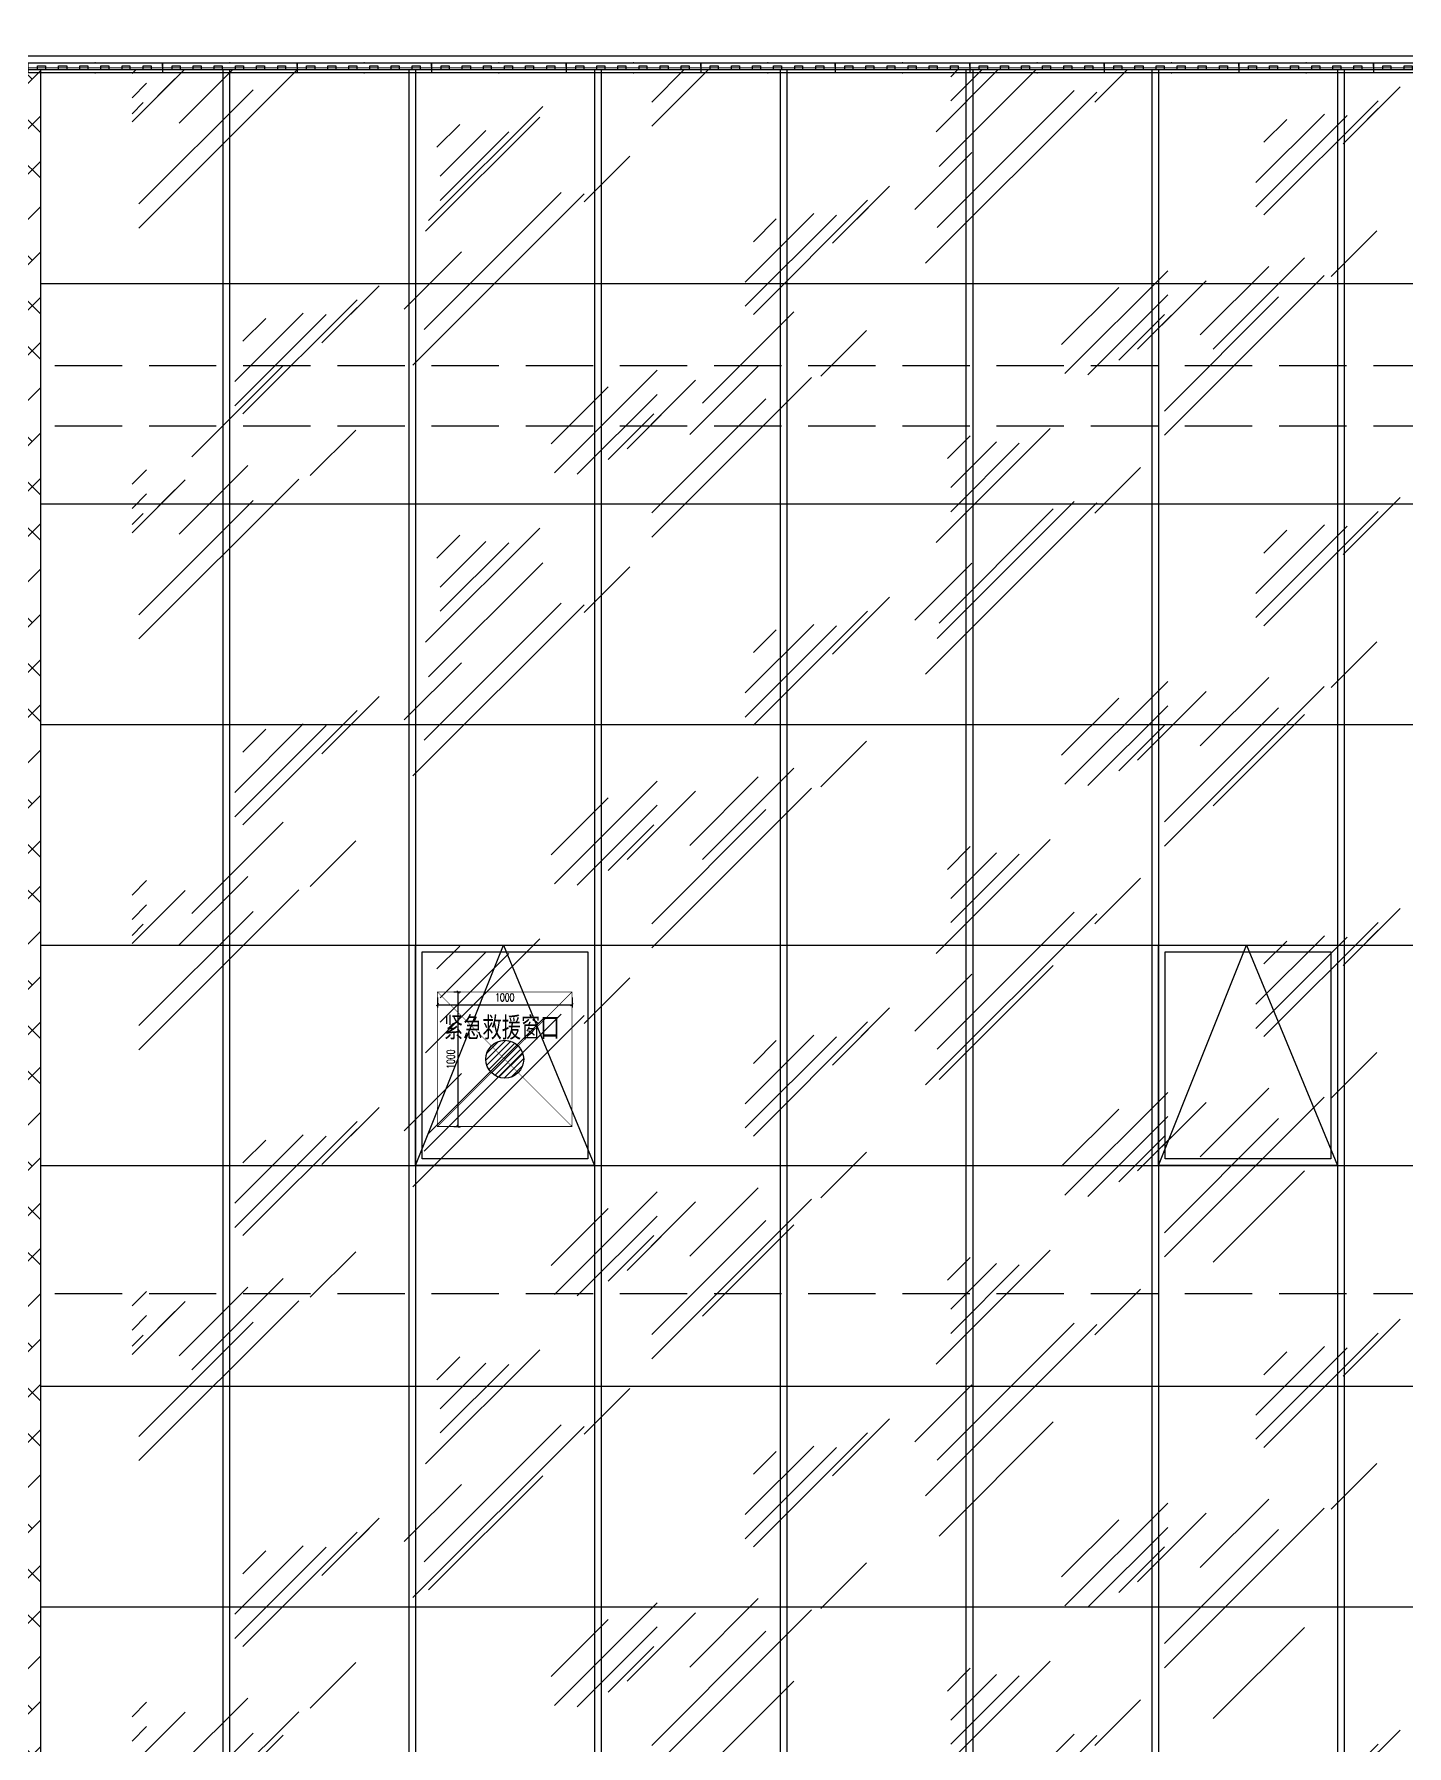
# Model space of a CAD drawing. Extents: x -2377130 to 293730, y -2 to 754590.
# Drawn here: x -404547 to -394345, y 523224 to 535950 of the extents above; entities that cross this region are included whole.
import ezdxf
from ezdxf.enums import TextEntityAlignment as Align

# ---------------------------------------------------------------- set-up
doc = ezdxf.new("R2010")
doc.units = 0
doc.header["$LTSCALE"] = 1000
doc.header["$MEASUREMENT"] = 0
for name, pattern in [('__DASH', [0.35, 0.25, -0.1]), ('DASH', [0.35, 0.25, -0.1]), ('DOTE', [2.42, 2, -0.2, 0.02, -0.2])]:
    doc.linetypes.add(name, pattern=pattern)
doc.layers.get('Defpoints').update_dxf_attribs({"color": 210})
for name, color, linetype in [('A-AXIS-DOTE', 14, 'DOTE'), ('A-HATCH-2', 251, 'Continuous'), ('A-LIN-V', 9, 'Continuous'), ('A-WINDOW', 140, 'Continuous'), ('DIM-照明', 3, 'Continuous'), ('EQUIP-照明', 3, 'Continuous')]:
    doc.layers.add(name, color=color, linetype=linetype)
doc.layers.add('A-WALL-HATCH', color=8, linetype='Continuous', lineweight=13)
doc.layers.add('A-加建区域', color=47, linetype='Continuous', plot=False)
doc.styles.add('_TCH_DIM_T3', font='SIMPLEX', dxfattribs={"width": 0.705882, "bigfont": 'GBCBIG'})
doc.styles.add('_TEL_DIM', font='SIMPLEX', dxfattribs={"width": 0.8, "height": 3.5, "bigfont": 'HZTXT'})
doc.styles.add('STYLE1', font='')
doc.styles.get('STYLE1').set_extended_font_data('SimSun')
doc.dimstyles.new('_TCH_ARCH&&20', dxfattribs={"dimtxt": 59.5, "dimasz": 20, "dimexe": 20, "dimexo": 20, "dimgap": 25.25, "dimtad": 1, "dimdec": 0, "dimzin": 0, "dimdsep": 46, "dimtxsty": '_TCH_DIM_T3', "dimblk": 'ARCHTICK', "dimcen": 0.09, "dimclrt": 7, "dimazin": 2, "dimtfac": 1, "dimtdec": 0, "dimtix": 1, "dimtmove": 2, "dimatfit": 3, "dimfxl": 0, "dimtolj": 1, "dimtzin": 0, "dimarcsym": 0})

# ---------------------------------------------------------------- blocks, each defined once
blk = doc.blocks.new('_ArchTick')
at = {"color": 0, "linetype": 'ByBlock', "const_width": 0.4}
blk.add_lwpolyline([(-0.5, -0.5), (0.5, 0.5)], dxfattribs=at)
blk = doc.blocks.new('*D1159')
at = {"layer": 'A-加建区域', "color": 0, "lineweight": -2}
for p, q in [((-401550, 528787), (-401550, 528714)), ((-400550, 528787), (-400550, 528714)), ((-401550, 528734), (-400550, 528734))]:
    blk.add_line(p, q, dxfattribs=at)
at = {"layer": 'Defpoints', "color": 0}
for p in [(-401550, 528807), (-400550, 528807), (-400550, 528734)]:
    blk.add_point(p, dxfattribs=at)
at = {"layer": 'A-加建区域', "color": 0, "lineweight": -2, "xscale": 20, "yscale": 20, "zscale": 20, "rotation": 180}
blk.add_blockref('_ArchTick', (-401550, 528734), dxfattribs=at)
at = {"layer": 'A-加建区域', "color": 0, "lineweight": -2, "xscale": 20, "yscale": 20, "zscale": 20}
blk.add_blockref('_ArchTick', (-400550, 528734), dxfattribs=at)
at = {"layer": 'A-加建区域', "color": 7, "insert": (-401050, 528789), "char_height": 59.5, "attachment_point": 5, "style": '_TCH_DIM_T3'}
blk.add_mtext('\\A1;1000', dxfattribs=at)
blk = doc.blocks.new('*D1160')
at = {"layer": 'A-加建区域', "color": 0, "lineweight": -2}
for p, q in [((-401429, 528829), (-401377, 528829)), ((-401397, 527829), (-401397, 528829)), ((-401429, 527829), (-401377, 527829))]:
    blk.add_line(p, q, dxfattribs=at)
at = {"layer": 'Defpoints', "color": 0}
for p in [(-401449, 528829), (-401397, 528829), (-401449, 527829)]:
    blk.add_point(p, dxfattribs=at)
at = {"layer": 'A-加建区域', "color": 0, "lineweight": -2, "xscale": 20, "yscale": 20, "zscale": 20}
for p, rotation in [((-401397, 528829), 90), ((-401397, 527829), 270)]:
    blk.add_blockref('_ArchTick', p, dxfattribs=dict(at, rotation=rotation))
at = {"layer": 'A-加建区域', "color": 7, "insert": (-401452, 528329), "char_height": 59.5, "attachment_point": 5, "rotation": 90, "style": '_TCH_DIM_T3'}
blk.add_mtext('\\A1;1000', dxfattribs=at)
blk = doc.blocks.new('12ZA')
at = {"color": 3}
for p, q in [((11454727, 202786), (11455727, 202786)), ((11454727, 202712), (11454727, 202786)), ((11454727, 202712), (11454727, 202737)), ((11454812, 202763), (11454871, 202763)), ((11454812, 202734), (11454812, 202763)), ((11454871, 202734), (11454812, 202734)), ((11454871, 202763), (11454871, 202734)), ((11454969, 202763), (11455028, 202763)), ((11454969, 202734), (11454969, 202763)), ((11455028, 202734), (11454969, 202734)), ((11455028, 202763), (11455028, 202734)), ((11455126, 202763), (11455185, 202763)), ((11455126, 202734), (11455126, 202763)), ((11455185, 202734), (11455126, 202734)), ((11455185, 202763), (11455185, 202734)), ((11455283, 202763), (11455342, 202763)), ((11455283, 202734), (11455283, 202763)), ((11455342, 202734), (11455283, 202734)), ((11455342, 202763), (11455342, 202734)), ((11455439, 202763), (11455499, 202763)), ((11455439, 202734), (11455439, 202763)), ((11455499, 202734), (11455439, 202734)), ((11455499, 202763), (11455499, 202734)), ((11455596, 202763), (11455656, 202763)), ((11455596, 202734), (11455596, 202763)), ((11455656, 202734), (11455596, 202734)), ((11455656, 202763), (11455656, 202734)), ((11455727, 202712), (11455727, 202786)), ((11455727, 202737), (11455727, 202712)), ((11455727, 202712), (11454727, 202712))]:
    blk.add_line(p, q, dxfattribs=at)
for p in [(11454727, 202749), (11454727, 202749), (11454727, 202749), (11455227, 202786), (11455227, 202786), (11455227, 202786), (11455727, 202749), (11455727, 202749), (11455727, 202749), (11455727, 202749), (11455727, 202749), (11455227, 202712), (11455227, 202712), (11455227, 202712)]:
    blk.add_point(p, dxfattribs=at)
at = {"color": 3, "style": '_TEL_DIM', "flags": 1}
for tag in ['REMARK', 'A']:
    blk.add_attdef(tag, text='', height=0.01, dxfattribs=at).set_placement((11455227, 202712), align=Align.MIDDLE_CENTER)
blk = doc.blocks.new('$equip_U$00000141(SEELE-PC)')
at = {"color": 8}
for p in [(-1, 0), (0, 0.074), (0, -0.074), (1, -0.024)]:
    blk.add_point(p, dxfattribs=at)
at = {"color": 8, "xscale": 0.002, "yscale": 0.002, "zscale": 0.002}
blk.add_blockref('12ZA', (-22910.454, -405.497), dxfattribs=at)
at = {"color": 7, "style": '_TEL_DIM', "flags": 1}
for tag in ['A', 'REMARK']:
    blk.add_attdef(tag, text='', height=0.00002, dxfattribs=at).set_placement((0, 0), align=Align.MIDDLE_CENTER)
blk = doc.blocks.new('$equip_U$00000080(LAPTOP-0UNQ9FSO)')
at = {"color": 4}
blk.add_blockref('$equip_U$00000141(SEELE-PC)', (1, 0.074), dxfattribs=at)
at = {"color": 7, "style": '_TEL_DIM', "flags": 1}
for tag in ['A', 'REMARK']:
    blk.add_attdef(tag, text='', height=0.00002, dxfattribs=at).set_placement((0, 0), align=Align.MIDDLE_CENTER)

msp = doc.modelspace()

# ---------------------------------------------------------------- hatches: boundary and pattern name
at = {"layer": 'A-HATCH-2'}
h = msp.add_hatch(dxfattribs=at)
h.set_pattern_fill('ANSI38', color=8, scale=150)
h.set_pattern_definition([(45, (39792.3, -1e-09), (-168.3798, 168.3798), []), (135, (39792.3, -1e-09), (-505.13941, 168.3798), [595.3125, -357.1875])])
h.paths.add_polyline_path([(-404750.8, 516937.5), (-404500.8, 516937.5), (-404500.8, 535687.5), (-404750.8, 535687.5)])
at = {"layer": 'A-加建区域'}
h = msp.add_hatch(dxfattribs=at)
h.set_pattern_fill('ANSI31', color=8, scale=20)
h.set_pattern_definition([(45, (-1813867.735, -1074018.136), (-22.4506403, 22.4506403), [])])
edge = h.paths.add_edge_path()
edge.add_arc((-401050, 528328.7), 140.7, 0, 360)

# ---------------------------------------------------------------- linework, layer by layer
at = {"layer": 'A-AXIS-DOTE', "color": 8, "linetype": '__DASH', "ltscale": 2}
for p, q in [((-465993.9, 535737.5), (-377296.1, 535737.5)), ((-465993.9, 533487.5), (-377296.1, 533487.5)), ((-465993.9, 533037.5), (-377296.1, 533037.5))]:
    msp.add_line(p, q, dxfattribs=at)
at = {"layer": 'A-HATCH-2', "color": 8}
for p, q in [((-404500.8, 534097.5), (-385170, 534097.5)), ((-404500.8, 532457.5), (-385170, 532457.5)), ((-404500.8, 530817.5), (-385170, 530817.5)), ((-404500.8, 529177.5), (-385170, 529177.5)), ((-404500.8, 527537.5), (-385170, 527537.5)), ((-404500.8, 525897.5), (-385170, 525897.5)), ((-404500.8, 524257.5), (-385170, 524257.5))]:
    msp.add_line(p, q, dxfattribs=at)
at = {"layer": 'A-LIN-V', "color": 8}
for p, q in [((-457670, 535737.5), (-384470.1, 535737.5)), ((-457670, 535687.5), (-384470.1, 535687.5)), ((-404500.8, 535687.5), (-404500.8, 517237.5))]:
    msp.add_line(p, q, dxfattribs=at)
at = {"layer": 'A-WALL-HATCH', "color": 8, "linetype": 'Continuous'}
for p, q in [((-403820, 535658.3), (-403790.9, 535687.5)), ((-403820, 535298.3), (-403430.9, 535687.5)), ((-403769.6, 534508.7), (-402590.9, 535687.5)), ((-403470, 535288.3), (-403070.9, 535687.5)), ((-399957.9, 535445.7), (-399716.2, 535687.5)), ((-399957.9, 535265.7), (-399536.2, 535687.5)), ((-397844.2, 535224.7), (-397381.5, 535687.5)), ((-397821.9, 534965.9), (-397100.3, 535687.5)), ((-397734.5, 535454.4), (-397501.5, 535687.5)), ((-397734.5, 535634.4), (-397681.5, 535687.5)), ((-396664.5, 535444.4), (-396421.5, 535687.5)), ((-403820, 535478.3), (-403711.8, 535586.6)), ((-403769.6, 534688.7), (-402921.1, 535537.2)), ((-403755.7, 535362.6), (-403501.2, 535617.2)), ((-397921.5, 534247.4), (-396648.7, 535520.2)), ((-397836.6, 534512.3), (-396818.4, 535530.5)), ((-394818.9, 535135.3), (-394394.6, 535559.6)), ((-403820, 535358.3), (-403736.6, 535441.7)), ((-401616.6, 534565.3), (-400768.1, 535413.8)), ((-395407.1, 534607.1), (-394558.6, 535455.6)), ((-394638.9, 535315.3), (-394469.2, 535485)), ((-401638.9, 534484.7), (-400790.4, 535333.2)), ((-401554.1, 535109.5), (-401384.4, 535279.2)), ((-395467.1, 534847.1), (-394958, 535356.2)), ((-395467.1, 534667.1), (-394788.3, 535345.9)), ((-395407.1, 535147.1), (-395237.4, 535316.8)), ((-401529.2, 534894.4), (-401189.8, 535233.8)), ((-401529.2, 534714.4), (-401020.1, 535223.5)), ((-400459.3, 534704.4), (-400119.8, 535043.8)), ((-398001.9, 534647.1), (-397577.6, 535071.3)), ((-401733.2, 533490.4), (-400460.4, 534763.2)), ((-401648.3, 533755.3), (-400630.1, 534773.5)), ((-398613.6, 534395.3), (-398189.4, 534819.5)), ((-398433.6, 534575.3), (-398263.9, 534745)), ((-399261.9, 534107.1), (-398752.7, 534616.2)), ((-399201.9, 533867.1), (-398353.3, 534715.6)), ((-399261.9, 533927.1), (-398583, 534605.9)), ((-399201.9, 534407.1), (-399032.2, 534576.8)), ((-394906.3, 534148), (-394566.8, 534487.4)), ((-401796.6, 533907), (-401372.3, 534331.3)), ((-395785.4, 533608.2), (-395106.6, 534287.1)), ((-396886, 533428.2), (-396122.3, 534191.9)), ((-396346.3, 533608), (-395837.1, 534117.1)), ((-396146.2, 532968), (-394958.3, 534155.9)), ((-395880.5, 533713.7), (-395371.4, 534222.8)), ((-402996.6, 533127), (-402148.1, 533975.6)), ((-402408.4, 533655.3), (-401984.1, 534079.5)), ((-402228.4, 533835.3), (-402058.7, 534005)), ((-396910.8, 533643.4), (-396486.6, 534067.7)), ((-396716.3, 533417.9), (-396122.3, 534011.9)), ((-396166.3, 533788), (-395911.7, 534042.5)), ((-396146.2, 533148), (-395297.7, 533996.5)), ((-403056.6, 533367), (-402547.5, 533876.1)), ((-403056.6, 533187), (-402377.8, 533865.9)), ((-399580.1, 533207.6), (-398901.3, 533886.4)), ((-396486.6, 533527.7), (-396147.2, 533867.1)), ((-402996.6, 533667), (-402826.9, 533836.7)), ((-398701, 533407.9), (-398361.6, 533747.3)), ((-403374.9, 532807), (-402696, 533485.8)), ((-399675.3, 532973.7), (-399166.2, 533482.8)), ((-400680.7, 532688.2), (-399917, 533451.9)), ((-400141, 532867.9), (-399631.9, 533377.1)), ((-399957.9, 532211), (-398770, 533398.9)), ((-400705.6, 532903.4), (-400281.3, 533327.6)), ((-400511, 532677.9), (-399917, 533271.9)), ((-399961, 533047.9), (-399706.4, 533302.5)), ((-399957.9, 532391), (-399109.4, 533239.5)), ((-400281.3, 532787.6), (-399941.9, 533127)), ((-402495.7, 532667.9), (-402156.3, 533007.3)), ((-397844.2, 532170), (-396995.7, 533018.5)), ((-397759.4, 532794.9), (-397589.7, 532964.6)), ((-397734.5, 532579.7), (-397395.1, 532919.1)), ((-397734.5, 532399.7), (-397225.4, 532908.8)), ((-403820, 532603.6), (-403711.8, 532711.9)), ((-403470, 532233.6), (-402960.9, 532742.7)), ((-396664.5, 532389.7), (-396325.1, 532729.1)), ((-403820, 532243.6), (-403426.6, 532637)), ((-403769.6, 531454), (-402581.7, 532641.9)), ((-403820, 532423.6), (-403711.8, 532531.9)), ((-403769.6, 531634), (-402921.1, 532482.5)), ((-403755.7, 532307.9), (-403501.2, 532562.5)), ((-397921.5, 531192.7), (-396648.7, 532465.5)), ((-397836.6, 531457.6), (-396818.4, 532475.8)), ((-394818.9, 532080.6), (-394394.6, 532504.9)), ((-403820, 532303.6), (-403736.6, 532387)), ((-397821.9, 531571.8), (-396973.3, 532420.3)), ((-395407.1, 531552.4), (-394558.6, 532400.9)), ((-394638.9, 532260.6), (-394469.2, 532430.3)), ((-401638.9, 531430), (-400790.4, 532278.5)), ((-401554.1, 532054.8), (-401384.4, 532224.5)), ((-395467.1, 531792.4), (-394958, 532301.5)), ((-395467.1, 531612.4), (-394788.3, 532291.2)), ((-395407.1, 532092.4), (-395237.4, 532262.1)), ((-401529.2, 531839.7), (-401189.8, 532179.1)), ((-401529.2, 531659.7), (-401020.1, 532168.8)), ((-401616.6, 531171.2), (-400768.1, 532019.7)), ((-400459.3, 531649.7), (-400119.8, 531989.1)), ((-398001.9, 531592.4), (-397577.6, 532016.6)), ((-401733.2, 530435.7), (-400460.4, 531708.5)), ((-401648.3, 530700.6), (-400630.1, 531718.8)), ((-398613.6, 531340.6), (-398189.4, 531764.8)), ((-398433.6, 531520.6), (-398263.9, 531690.3)), ((-399261.9, 531052.4), (-398752.7, 531561.5)), ((-399201.9, 530812.4), (-398353.3, 531660.9)), ((-399261.9, 530872.4), (-398583, 531551.2)), ((-399201.9, 531352.4), (-399032.2, 531522.1)), ((-394906.3, 531093.3), (-394566.8, 531432.7)), ((-401796.6, 530852.3), (-401372.3, 531276.6)), ((-396886, 530373.5), (-396122.3, 531137.2)), ((-396346.3, 530553.3), (-395837.1, 531062.4)), ((-396146.2, 529913.3), (-394958.3, 531101.2)), ((-395880.5, 530659), (-395371.4, 531168.1)), ((-402996.6, 530072.3), (-402148.1, 530920.9)), ((-402408.4, 530600.6), (-401984.1, 531024.8)), ((-402228.4, 530780.6), (-402058.7, 530950.3)), ((-396910.8, 530588.7), (-396486.6, 531013)), ((-396716.3, 530363.2), (-396122.3, 530957.2)), ((-396166.3, 530733.3), (-395911.7, 530987.8)), ((-396146.2, 530093.3), (-395297.7, 530941.8)), ((-403056.6, 530312.3), (-402547.5, 530821.4)), ((-403056.6, 530132.3), (-402377.8, 530811.2)), ((-396486.6, 530473), (-396147.2, 530812.4)), ((-395785.4, 530214.1), (-395106.6, 530893)), ((-402996.6, 530612.3), (-402826.9, 530782)), ((-398701, 530353.2), (-398361.6, 530692.6)), ((-399675.3, 529918.9), (-399166.2, 530428.1)), ((-399580.1, 529813.5), (-398901.3, 530492.3)), ((-400680.7, 529633.5), (-399917, 530397.2)), ((-400141, 529813.2), (-399631.9, 530322.4)), ((-399957.9, 529156.3), (-398770, 530344.2)), ((-400705.6, 529848.7), (-400281.3, 530272.9)), ((-400511, 529623.2), (-399917, 530217.2)), ((-399961, 529993.2), (-399706.4, 530247.8)), ((-399957.9, 529336.3), (-399109.4, 530184.8)), ((-403374.9, 529412.9), (-402696, 530091.7)), ((-400281.3, 529732.9), (-399941.9, 530072.3)), ((-402495.7, 529613.2), (-402156.3, 529952.6)), ((-397844.2, 529115.3), (-396995.7, 529963.8)), ((-397759.4, 529740.2), (-397589.7, 529909.9)), ((-397734.5, 529525), (-397395.1, 529864.4)), ((-397734.5, 529345), (-397225.4, 529854.1)), ((-403820, 529548.9), (-403711.8, 529657.2)), ((-403470, 529178.9), (-402960.9, 529688)), ((-396664.5, 529335), (-396325.1, 529674.4)), ((-403820, 529188.9), (-403426.6, 529582.3)), ((-403769.6, 528399.3), (-402581.7, 529587.2)), ((-403820, 529368.9), (-403711.8, 529477.2)), ((-403769.6, 528579.3), (-402921.1, 529427.8)), ((-403755.7, 529253.2), (-403501.2, 529507.8)), ((-397921.5, 528138), (-396648.7, 529410.8)), ((-397836.6, 528402.9), (-396818.4, 529421.1)), ((-394818.9, 529025.9), (-394394.6, 529450.2)), ((-403820, 529248.9), (-403736.6, 529332.3)), ((-395407.1, 528497.7), (-394558.6, 529346.2)), ((-394638.9, 529205.9), (-394469.2, 529375.6)), ((-401638.9, 528375.3), (-400790.4, 529223.8)), ((-401554.1, 529000.1), (-401384.4, 529169.8)), ((-395467.1, 528737.7), (-394958, 529246.8)), ((-395467.1, 528557.7), (-394788.3, 529236.5)), ((-395407.1, 529037.7), (-395237.4, 529207.4)), ((-401529.2, 528785), (-401189.8, 529124.4)), ((-401529.2, 528605), (-401020.1, 529114.1)), ((-397821.9, 528177.7), (-396973.3, 529026.2)), ((-400459.3, 528595), (-400119.8, 528934.4)), ((-398001.9, 528537.7), (-397577.6, 528961.9)), ((-401733.2, 527381), (-400460.4, 528653.8)), ((-401648.3, 527645.9), (-400630.1, 528664.1)), ((-398613.6, 528285.9), (-398189.4, 528710.1)), ((-398433.6, 528465.9), (-398263.9, 528635.6)), ((-401616.6, 527777), (-400768.1, 528625.6)), ((-399261.9, 527997.7), (-398752.7, 528506.8)), ((-399201.9, 527757.7), (-398353.3, 528606.2)), ((-399261.9, 527817.7), (-398583, 528496.5)), ((-399201.9, 528297.7), (-399032.2, 528467.4)), ((-394906.3, 528038.6), (-394566.8, 528378)), ((-401796.6, 527797.6), (-401372.3, 528221.9)), ((-396886, 527318.8), (-396122.3, 528082.5)), ((-396346.3, 527498.6), (-395837.1, 528007.7)), ((-396146.2, 526858.6), (-394958.3, 528046.5)), ((-395880.5, 527604.3), (-395371.4, 528113.4)), ((-402996.6, 527017.6), (-402148.1, 527866.2)), ((-402408.4, 527545.9), (-401984.1, 527970.1)), ((-402228.4, 527725.9), (-402058.7, 527895.6)), ((-396910.8, 527534), (-396486.6, 527958.2)), ((-396716.3, 527308.5), (-396122.3, 527902.5)), ((-396166.3, 527678.6), (-395911.7, 527933.1)), ((-396146.2, 527038.6), (-395297.7, 527887.1)), ((-403056.6, 527257.6), (-402547.5, 527766.7)), ((-403056.6, 527077.6), (-402377.8, 527756.5)), ((-396486.6, 527418.2), (-396147.2, 527757.7)), ((-402996.6, 527557.6), (-402826.9, 527727.3)), ((-398701, 527298.5), (-398361.6, 527637.9)), ((-395785.4, 526820), (-395106.6, 527498.8)), ((-399675.3, 526864.2), (-399166.2, 527373.4)), ((-400680.7, 526578.8), (-399917, 527342.5)), ((-400141, 526758.5), (-399631.9, 527267.6)), ((-399957.9, 526101.6), (-398770, 527289.5)), ((-400705.6, 526794), (-400281.3, 527218.2)), ((-400511, 526568.5), (-399917, 527162.5)), ((-399961, 526938.5), (-399706.4, 527193.1)), ((-399957.9, 526281.6), (-399109.4, 527130.1)), ((-400281.3, 526678.2), (-399941.9, 527017.6)), ((-399580.1, 526419.4), (-398901.3, 527098.2)), ((-402495.7, 526558.5), (-402156.3, 526897.9)), ((-397844.2, 526060.6), (-396995.7, 526909.1)), ((-397759.4, 526685.5), (-397589.7, 526855.2)), ((-397734.5, 526470.3), (-397395.1, 526809.7)), ((-397734.5, 526290.3), (-397225.4, 526799.4)), ((-403820, 526494.2), (-403711.8, 526602.4)), ((-403470, 526124.2), (-402960.9, 526633.3)), ((-403374.9, 526018.8), (-402696, 526697.6)), ((-396664.5, 526280.3), (-396325.1, 526619.7)), ((-403820, 526134.2), (-403426.6, 526527.6)), ((-403769.6, 525344.6), (-402581.7, 526532.5)), ((-403820, 526314.2), (-403711.8, 526422.4)), ((-403769.6, 525524.6), (-402921.1, 526373.1)), ((-403755.7, 526198.5), (-403501.2, 526453.1)), ((-397921.5, 525083.3), (-396648.7, 526356.1)), ((-397836.6, 525348.2), (-396818.4, 526366.4)), ((-394818.9, 525971.2), (-394394.6, 526395.5)), ((-403820, 526194.2), (-403736.6, 526277.6)), ((-395407.1, 525443), (-394558.6, 526291.5)), ((-394638.9, 526151.2), (-394469.2, 526320.9)), ((-401638.9, 525320.6), (-400790.4, 526169.1)), ((-401554.1, 525945.4), (-401384.4, 526115.1)), ((-395467.1, 525683), (-394958, 526192.1)), ((-395467.1, 525503), (-394788.3, 526181.8)), ((-395407.1, 525983), (-395237.4, 526152.7)), ((-401529.2, 525730.3), (-401189.8, 526069.7)), ((-401529.2, 525550.3), (-401020.1, 526059.4)), ((-400459.3, 525540.3), (-400119.8, 525879.7)), ((-398001.9, 525483), (-397577.6, 525907.2)), ((-401733.2, 524326.3), (-400460.4, 525599.1)), ((-401648.3, 524591.2), (-400630.1, 525609.4)), ((-398613.6, 525231.2), (-398189.4, 525655.4)), ((-398433.6, 525411.2), (-398263.9, 525580.9)), ((-397821.9, 524783.5), (-396973.3, 525632.1)), ((-399261.9, 524943), (-398752.7, 525452.1)), ((-399201.9, 524703), (-398353.3, 525551.5)), ((-399261.9, 524763), (-398583, 525441.8)), ((-399201.9, 525243), (-399032.2, 525412.7)), ((-394906.3, 524983.9), (-394566.8, 525323.3)), ((-401616.6, 524382.9), (-400768.1, 525231.5)), ((-401796.6, 524742.9), (-401372.3, 525167.2)), ((-396886, 524264.1), (-396122.3, 525027.8)), ((-396346.3, 524443.9), (-395837.1, 524953)), ((-396146.2, 523803.9), (-394958.3, 524991.8)), ((-395880.5, 524549.6), (-395371.4, 525058.7)), ((-402996.6, 523962.9), (-402148.1, 524811.5)), ((-402408.4, 524491.2), (-401984.1, 524915.4)), ((-402228.4, 524671.2), (-402058.7, 524840.9)), ((-396910.8, 524479.3), (-396486.6, 524903.5)), ((-396716.3, 524253.8), (-396122.3, 524847.8)), ((-396166.3, 524623.9), (-395911.7, 524878.4)), ((-396146.2, 523983.9), (-395297.7, 524832.4)), ((-403056.6, 524202.9), (-402547.5, 524712)), ((-403056.6, 524022.9), (-402377.8, 524701.8)), ((-396486.6, 524363.5), (-396147.2, 524703)), ((-402996.6, 524502.9), (-402826.9, 524672.6)), ((-398701, 524243.8), (-398361.6, 524583.2)), ((-399675.3, 523809.5), (-399166.2, 524318.7)), ((-400680.7, 523524.1), (-399917, 524287.8)), ((-400141, 523703.8), (-399631.9, 524212.9)), ((-399957.9, 523046.9), (-398770, 524234.8)), ((-400705.6, 523739.3), (-400281.3, 524163.5)), ((-400511, 523513.8), (-399917, 524107.8)), ((-399961, 523883.8), (-399706.4, 524138.4)), ((-399957.9, 523226.9), (-399109.4, 524075.4)), ((-395785.4, 523425.9), (-395106.6, 524104.7)), ((-400281.3, 523623.5), (-399941.9, 523962.9)), ((-402495.7, 523503.8), (-402156.3, 523843.2)), ((-397844.2, 523005.9), (-396995.7, 523854.4)), ((-397759.4, 523630.8), (-397589.7, 523800.5)), ((-399580.1, 523025.3), (-398901.3, 523704.1)), ((-397734.5, 523415.6), (-397395.1, 523755)), ((-397734.5, 523235.6), (-397225.4, 523744.7)), ((-403820, 523439.5), (-403711.8, 523547.7)), ((-403470, 523069.5), (-402960.9, 523578.6)), ((-396664.5, 523225.6), (-396325.1, 523565)), ((-403820, 523079.5), (-403426.6, 523472.9)), ((-403769.6, 522289.9), (-402581.7, 523477.8)), ((-403820, 523259.5), (-403711.8, 523367.7)), ((-403769.6, 522469.9), (-402921.1, 523318.4)), ((-403755.7, 523143.8), (-403501.2, 523398.4)), ((-403374.9, 522624.7), (-402696, 523303.5)), ((-397921.5, 522028.6), (-396648.7, 523301.4)), ((-397836.6, 522293.5), (-396818.4, 523311.7)), ((-394818.9, 522916.5), (-394394.6, 523340.8)), ((-395407.1, 522388.3), (-394558.6, 523236.8)), ((-394638.9, 523096.5), (-394469.2, 523266.2))]:
    msp.add_line(p, q, dxfattribs=at)
at = {"layer": 'A-WINDOW', "color": 8}
for p, q in [((-403145, 535687.5), (-403145, 517237.5)), ((-403095, 535687.5), (-403095, 517237.5)), ((-401764.2, 535687.5), (-401764.2, 517237.5)), ((-401714.2, 535687.5), (-401714.2, 517237.5)), ((-400383.5, 535687.5), (-400383.5, 517237.5)), ((-400333.5, 535687.5), (-400333.5, 517237.5)), ((-399002.7, 535687.5), (-399002.7, 517237.5)), ((-398952.7, 535687.5), (-398952.7, 517237.5)), ((-397621.9, 535687.5), (-397621.9, 517237.5)), ((-397571.9, 535687.5), (-397571.9, 517237.5)), ((-396241.2, 535687.5), (-396241.2, 517237.5)), ((-396191.2, 535687.5), (-396191.2, 517237.5)), ((-394860.4, 535687.5), (-394860.4, 517237.5)), ((-394810.4, 535687.5), (-394810.4, 517237.5))]:
    msp.add_line(p, q, dxfattribs=at)
for points in [[(-401714.2, 527537.5), (-401060, 529177.5), (-400383.5, 527537.5)], [(-396191.2, 527537.5), (-395536.9, 529177.5), (-394860.4, 527537.5)]]:
    msp.add_lwpolyline(points, dxfattribs=at)
for points in [[(-401714.2, 529177.5), (-400383.5, 529177.5), (-400383.5, 527537.5), (-401714.2, 527537.5)], [(-396191.2, 529177.5), (-394860.4, 529177.5), (-394860.4, 527537.5), (-396191.2, 527537.5)], [(-401664.2, 529127.5), (-400433.5, 529127.5), (-400433.5, 527587.5), (-401664.2, 527587.5)], [(-396141.2, 529127.5), (-394910.4, 529127.5), (-394910.4, 527587.5), (-396141.2, 527587.5)]]:
    msp.add_lwpolyline(points, close=True, dxfattribs=at)
at = {"layer": 'A-加建区域', "color": 8, "linetype": '__DASH', "ltscale": 2}
msp.add_line((-465993.9, 526587.5), (-377296.1, 526587.5), dxfattribs=at)
at = {"layer": 'A-加建区域', "color": 8, "linetype": 'DASH', "const_width": 5}
msp.add_lwpolyline([(-401550, 528828.7), (-400550, 528828.7), (-400550, 527828.7), (-401550, 527828.7)], close=True, dxfattribs=at)
for points in [[(-401550, 528828.7), (-400550, 527828.7)], [(-400550, 528828.7), (-401550, 527828.7)]]:
    msp.add_lwpolyline(points, dxfattribs=at)
at = {"layer": 'A-加建区域', "color": 8, "ltscale": 0.5}
msp.add_circle((-401050, 528328.7), 140.7, dxfattribs=at)
at = {"layer": 'DIM-照明', "color": 6}
for points in [[(-422580, 535950), (-422580, 535770), (-406590, 535770), (-406590, 535700), (-384507, 535702.7), (-384507.1, 535437.5)], [(-422530, 535950), (-422530, 535790), (-384420, 535790), (-384420, 534940), (-384507.1, 534937.5), (-384507.1, 517937.5)]]:
    msp.add_lwpolyline(points, dxfattribs=at)

# ---------------------------------------------------------------- block references
at = {"layer": 'EQUIP-照明', "color": 8, "xscale": 500, "yscale": 500, "zscale": 500, "rotation": 180}
for p in [(-403593.8, 535737.5), (-402593.8, 535737.5), (-401593.8, 535737.5), (-400593.8, 535737.5), (-399593.8, 535737.5), (-398593.8, 535737.5), (-397593.8, 535737.5), (-396593.8, 535737.5), (-395593.8, 535737.5), (-394593.8, 535737.5), (-393593.8, 535737.5)]:
    msp.add_blockref('$equip_U$00000080(LAPTOP-0UNQ9FSO)', p, dxfattribs=at)

# ---------------------------------------------------------------- texts
at = {"layer": 'A-加建区域', "color": 8, "linetype": 'Continuous', "style": 'STYLE1', "width": 0.7}
msp.add_text('紧急救援窗口', height=150, dxfattribs=at).set_placement((-401501.7, 528491.7))

# ---------------------------------------------------------------- dimensions: what is measured, and where the dimension line sits
at = {"layer": 'A-加建区域', "color": 8}
for p1, p2, distance, picture, middle in [((-401550, 528807.4), (-400550, 528807.4), -73.3, '*D1159', (-401050, 528789.1)), ((-401448.8, 527828.7), (-401448.8, 528828.7), -51.4, '*D1160', (-401452.4, 528328.7))]:
    dim = msp.add_aligned_dim(p1=p1, p2=p2, distance=distance, dimstyle='_TCH_ARCH&&20', dxfattribs=at)
    dim.commit()
    dim.dimension.update_dxf_attribs({"geometry": picture, "text_midpoint": middle})

doc.saveas('drawing.dxf')
